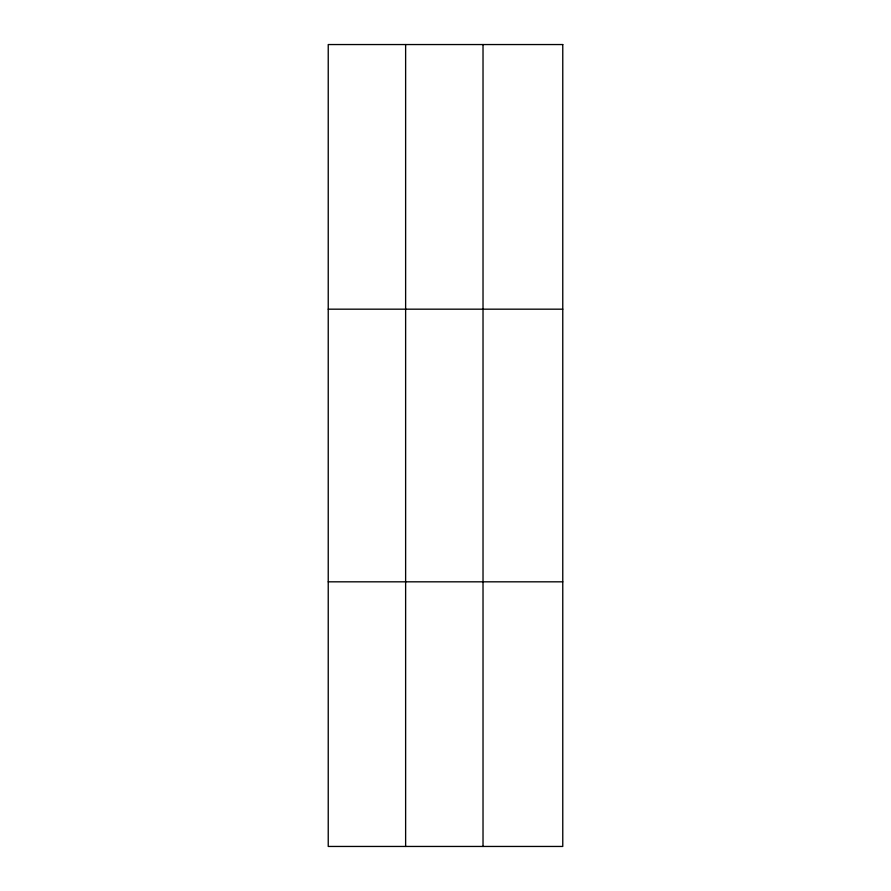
<?xml version="1.0" encoding="UTF-8"?>
<svg xmlns="http://www.w3.org/2000/svg" width="891" height="891" viewBox="0 0 891 891"><rect width="100%" height="100%" fill="white"/><g stroke="black" fill="none" stroke-linecap="round" stroke-linejoin="round"><path stroke-width="1.34" d="M405.628 44.55L405.628 846.45M483.022 44.55L483.022 846.45M328.233 309.177L562.767 309.177M328.233 581.823L562.767 581.823M562.767 44.55L562.767 846.45L328.233 846.45L328.233 44.55L562.767 44.55"/></g></svg>
